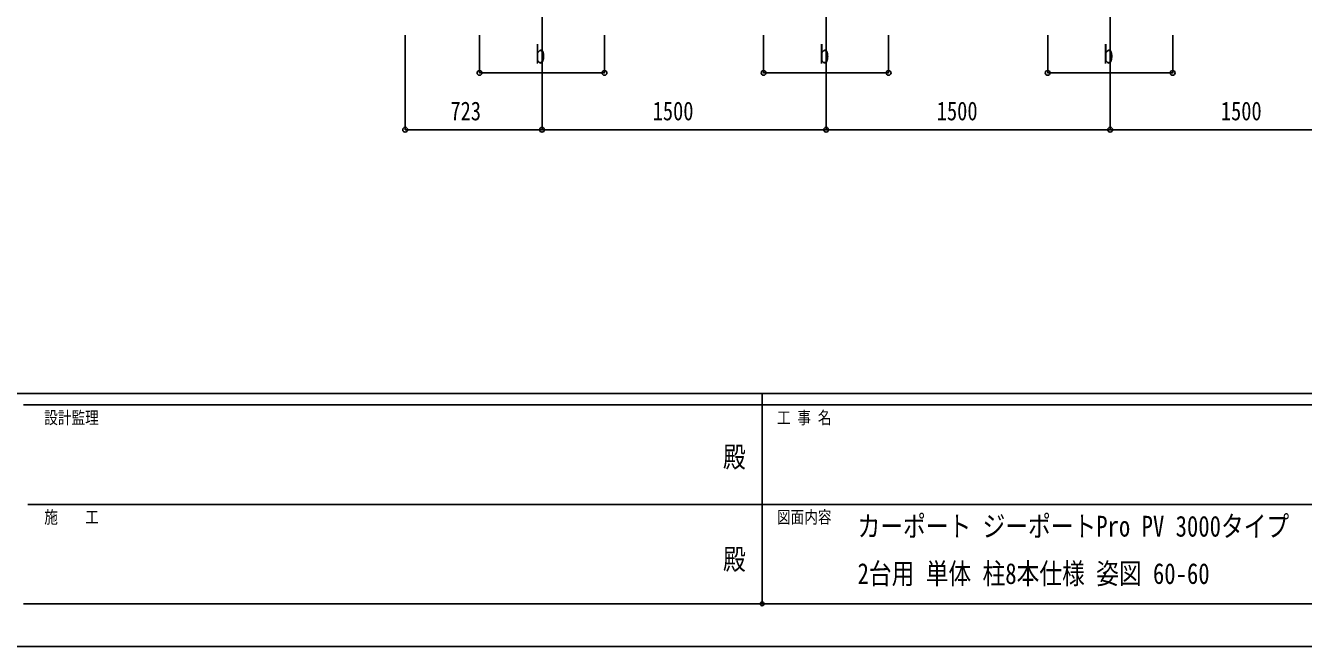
# Model space of a CAD drawing. Units: millimetres, scale not verified. Extents: x -12615 to 12615, y -8910 to 8910.
# Drawn here: x -3904 to 2844, y -8910 to -5632 of the extents above; entities that cross this region are included whole.
import ezdxf
from ezdxf.enums import TextEntityAlignment as Align

# ---------------------------------------------------------------- set-up
doc = ezdxf.new("R2010")
doc.units = ezdxf.units.MM
doc.header["$LTSCALE"] = 40
doc.header["$PDMODE"] = 32
doc.header["$PDSIZE"] = 20
for name, color, linetype in [('0-2_USER1', 3, 'Continuous'), ('0-3_YKK_12', 2, 'Continuous'), ('0-6_YKK_D', 6, 'Continuous'), ('0-7_YKK_ZWAK', 7, 'Continuous')]:
    doc.layers.add(name, color=color, linetype=linetype)
doc.styles.add('ＭＳ ゴシック', font='')
doc.styles.get('ＭＳ ゴシック').set_extended_font_data('MS Gothic')

msp = doc.modelspace()

# ---------------------------------------------------------------- linework, layer by layer
at = {"layer": '0-3_YKK_12'}
for p, q in [((-1176.83, -5332.18), (-1176.83, -5832.18)), ((323.17, -5332.18), (323.17, -5832.18)), ((1823.17, -5332.18), (1823.17, -5832.18))]:
    msp.add_line(p, q, dxfattribs=at)
at = {"layer": '0-6_YKK_D'}
for p, q in [((-1899.43, -5682.18), (-1899.43, -6183.18)), ((-1506.83, -5682.18), (-1506.83, -5883.18)), ((-1176.83, -5682.18), (-1176.83, -6183.18)), ((-1176.83, -5682.18), (-1176.83, -6183.18)), ((-846.83, -5682.18), (-846.83, -5883.18)), ((-6.83, -5682.18), (-6.83, -5883.18)), ((323.17, -5682.18), (323.17, -6183.18)), ((323.17, -5682.18), (323.17, -6183.18)), ((653.17, -5682.18), (653.17, -5883.18)), ((1493.17, -5682.18), (1493.17, -5883.18)), ((1823.17, -5682.18), (1823.17, -6183.18)), ((1823.17, -5682.18), (1823.17, -6183.18)), ((2153.17, -5682.18), (2153.17, -5883.18)), ((-1506.83, -5882.18), (-846.83, -5882.18)), ((-6.83, -5882.18), (653.17, -5882.18)), ((1493.17, -5882.18), (2153.17, -5882.18)), ((-1176.83, -6182.18), (-1899.43, -6182.18)), ((-1176.83, -6182.18), (323.17, -6182.18)), ((323.17, -6182.18), (1823.17, -6182.18)), ((1823.17, -6182.18), (3323.17, -6182.18))]:
    msp.add_line(p, q, dxfattribs=at)
for centre in [(-1506.83, -5882.18), (-846.83, -5882.18), (-6.83, -5882.18), (653.17, -5882.18), (1493.17, -5882.18), (2153.17, -5882.18), (-1899.43, -6182.18), (-1176.83, -6182.18), (-1176.83, -6182.18), (323.17, -6182.18), (323.17, -6182.18), (1823.17, -6182.18), (1823.17, -6182.18)]:
    msp.add_circle(centre, 12.75, dxfattribs=at)
at = {"layer": '0-7_YKK_ZWAK'}
for p, q in [((11685.06, -7575), (-11714.94, -7575)), ((-14.94, -7575), (-14.94, -8685)), ((-14.94, -7635), (-3914.94, -7635)), ((3885.06, -7635), (-14.94, -7635)), ((-3892.44, -8160), (-14.94, -8160)), ((-14.94, -8160), (3885.06, -8160)), ((-3914.94, -8685), (-14.94, -8685)), ((-14.94, -8685), (3885.06, -8685))]:
    msp.add_line(p, q, dxfattribs=at)
msp.add_lwpolyline([(-12615, -8910), (12615, -8910), (12615, 8910), (-12615, 8910)], close=True, dxfattribs=at)
msp.add_point((-14.94, -8685), dxfattribs=at)

# ---------------------------------------------------------------- texts
at = {"layer": '0-2_USER1', "style": 'ＭＳ ゴシック', "width": 0.8}
for s, p in [('カーポート ジーポートPro PV 3000タイプ', (489.47, -8363.23)), ('2台用 単体 柱8本仕様 姿図 60-60', (489.47, -8613.23))]:
    msp.add_text(s, height=110, dxfattribs=at).set_placement(p, align=Align.BOTTOM_LEFT)
at = {"layer": '0-6_YKK_D', "style": 'ＭＳ ゴシック', "width": 0.8}
for s, p in [('b', (-1212.83, -5862.18)), ('b', (287.17, -5862.18)), ('b', (1787.17, -5862.18)), ('723', (-1660.53, -6162.18)), ('1500', (-592.43, -6162.18)), ('1500', (907.57, -6162.18)), ('1500', (2407.57, -6162.18))]:
    msp.add_text(s, height=98.97, dxfattribs=at).set_placement(p, align=Align.BOTTOM_LEFT)
at = {"layer": '0-7_YKK_ZWAK', "style": 'ＭＳ ゴシック', "width": 0.8}
for s, height, p in [('設計監理', 65.98, (-3804.94, -7755)), ('工 事 名', 65.98, (63.81, -7755)), ('殿', 110, (-221, -7997.5)), ('施\u3000\u3000工', 65.98, (-3804.94, -8280)), ('図面内容', 65.98, (63.81, -8280)), ('殿', 110, (-221, -8537.5))]:
    msp.add_text(s, height=height, dxfattribs=at).set_placement(p, align=Align.BOTTOM_LEFT)

doc.saveas('drawing.dxf')
